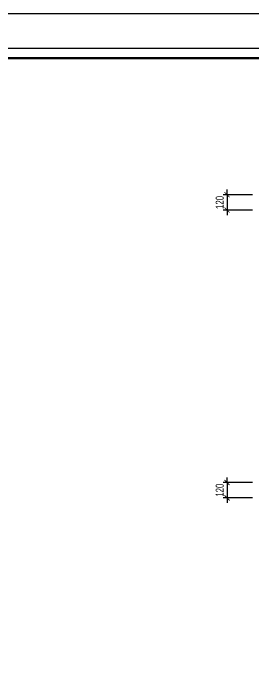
# Model space of a CAD drawing. Header units: millimetres. Extents: x -77370 to 109412, y -14880 to 214694.
# Drawn here: x 69167 to 72922, y 166836 to 177275 of the extents above; entities that cross this region are included whole.
import ezdxf

# ---------------------------------------------------------------- set-up
doc = ezdxf.new("R2010")
doc.units = ezdxf.units.MM
doc.header["$LTSCALE"] = 300
doc.header["$MEASUREMENT"] = 0
doc.header["$PDMODE"] = 66
doc.layers.get('0').update_dxf_attribs({"linetype": 'CONTINUOUS'})
doc.layers.get('DEFPOINTS').update_dxf_attribs({"linetype": 'CONTINUOUS'})
doc.layers.add('CDC-KHUNGTEN', color=7, linetype='CONTINUOUS')
doc.layers.add('CDC.02.DIM', color=1, linetype='CONTINUOUS')
doc.styles.add('KCS_SMTEXT', font='arial.ttf', dxfattribs={"width": 0.7})
doc.dimstyles.new('KCS_DIM25', dxfattribs={"dimscale": 2, "dimtxt": 62.5, "dimasz": 40, "dimexe": 30, "dimexo": 0, "dimgap": 25, "dimtad": 1, "dimdec": 0, "dimlfac": 0.5, "dimzin": 13, "dimdsep": 46, "dimtxsty": 'KCS_SMTEXT', "dimblk": 'ARCHTICK', "dimcen": 0, "dimdle": 25, "dimclrd": 1, "dimclre": 1, "dimclrt": 2, "dimadec": 0, "dimazin": 0, "dimtfac": 1, "dimtdec": 0, "dimtix": 1, "dimtmove": 2, "dimatfit": 3, "dimfxl": 1, "dimtolj": 1, "dimtzin": 13, "dimarcsym": 0})

# ---------------------------------------------------------------- blocks, each defined once
blk = doc.blocks.new('_ArchTick')
at = {"color": 0, "linetype": 'ByBlock', "const_width": 0.15}
blk.add_lwpolyline([(-0.5, -0.5), (0.5, 0.5)], dxfattribs=at)
blk = doc.blocks.new('*D899')
at = {"layer": 'CDC.02.DIM', "color": 1, "lineweight": -2, "transparency": 16777216}
for p, q in [((72906, 174442), (72446, 174442)), ((72506, 174442), (72506, 174522)), ((72506, 174442), (72506, 174202)), ((72906, 174202), (72446, 174202)), ((72506, 174202), (72506, 174122))]:
    blk.add_line(p, q, dxfattribs=at)
at = {"layer": 'DEFPOINTS', "color": 0, "transparency": 16777216}
for p in [(72906, 174442, 0), (72506, 174202), (72906, 174202, 0)]:
    blk.add_point(p, dxfattribs=at)
at = {"layer": 'CDC.02.DIM', "color": 1, "lineweight": -2, "transparency": 16777216, "xscale": 80, "yscale": 80, "zscale": 80}
for p, rotation in [((72506, 174442), 270), ((72506, 174202), 90)]:
    blk.add_blockref('_ArchTick', p, dxfattribs=dict(at, rotation=rotation))
at = {"layer": 'CDC.02.DIM', "color": 2, "transparency": 16777216, "insert": (72392, 174322), "char_height": 125, "attachment_point": 5, "rotation": 90, "style": 'KCS_SMTEXT'}
blk.add_mtext('\\A1;120', dxfattribs=at)
blk = doc.blocks.new('*D811')
at = {"layer": 'CDC.02.DIM', "color": 1, "lineweight": -2, "transparency": 16777216}
for p, q in [((72506, 169947), (72506, 170027)), ((72906, 169947), (72446, 169947)), ((72506, 169947), (72506, 169707)), ((72906, 169707), (72446, 169707)), ((72506, 169707), (72506, 169627))]:
    blk.add_line(p, q, dxfattribs=at)
at = {"layer": 'DEFPOINTS', "color": 0, "transparency": 16777216}
for p in [(72906, 169947, 0), (72506, 169707), (72906, 169707, 0)]:
    blk.add_point(p, dxfattribs=at)
at = {"layer": 'CDC.02.DIM', "color": 1, "lineweight": -2, "transparency": 16777216, "xscale": 80, "yscale": 80, "zscale": 80}
for p, rotation in [((72506, 169947), 270), ((72506, 169707), 90)]:
    blk.add_blockref('_ArchTick', p, dxfattribs=dict(at, rotation=rotation))
at = {"layer": 'CDC.02.DIM', "color": 2, "transparency": 16777216, "insert": (72392, 169827), "char_height": 125, "attachment_point": 5, "rotation": 90, "style": 'KCS_SMTEXT'}
blk.add_mtext('\\A1;120', dxfattribs=at)
blk = doc.blocks.new('Khung tên chuẩn')
at = {"layer": 'CDC-KHUNGTEN', "color": 8}
blk.add_lwpolyline([(75096, 1100), (83000, 1100), (83000, 58300), (3000, 58300), (3000, 1100), (75096, 1100)], dxfattribs=at)
at = {"layer": 'CDC-KHUNGTEN', "color": 255, "lineweight": 60}
blk.add_lwpolyline([(74900, 1400), (74900, 58000), (3300, 58000), (3300, 1400), (74900, 1400)], close=True, dxfattribs=at)
at = {"layer": 'DEFPOINTS', "color": 1, "ltscale": 0.2}
blk.add_lwpolyline([(0, 0), (0, 59400), (84100, 59400), (84100, 0), (0, 0)], close=True, dxfattribs=at)

msp = doc.modelspace()

# ---------------------------------------------------------------- block references
at = {"xscale": 0.5000000002619345, "yscale": 0.5000000002619345, "zscale": 0.5000000002619345}
msp.add_blockref('Khung tên chuẩn', (46255, 147575.5), dxfattribs=at)

# ---------------------------------------------------------------- dimensions: what is measured, and where the dimension line sits
at = {"layer": 'CDC.02.DIM'}
for base, p1, p2, picture, middle in [((72506.2, 174201.7), (72906.2, 174441.7, 0), (72906.2, 174201.7, 0), '*D899', (72392.3, 174321.7)), ((72506.2, 169707.5), (72906.2, 169947.5, 0), (72906.2, 169707.5, 0), '*D811', (72392.3, 169827.5))]:
    dim = msp.add_linear_dim(base=base, p1=p1, p2=p2, angle=90, dimstyle='KCS_DIM25', dxfattribs=at)
    dim.commit()
    dim.dimension.update_dxf_attribs({"geometry": picture, "text_midpoint": middle})

doc.saveas('drawing.dxf')
